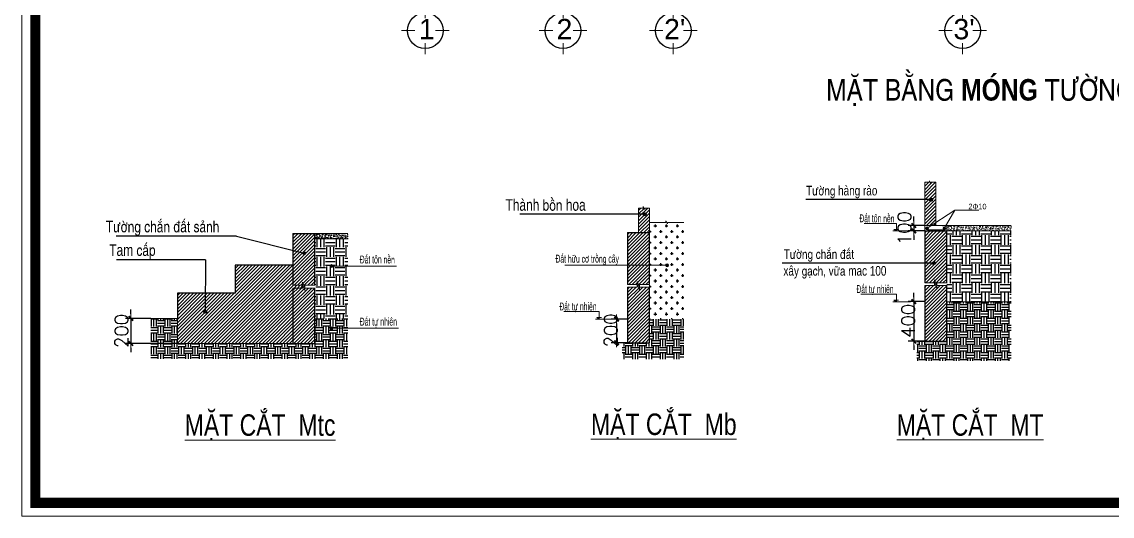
# Model space of a CAD drawing. Header units: millimetres. Extents: x 615730 to 2792744, y 139412 to 597571.
# Drawn here: x 1082627 to 1102411, y 204341 to 213321 of the extents above; entities that cross this region are included whole.
import ezdxf
from ezdxf.enums import TextEntityAlignment as Align

# ---------------------------------------------------------------- set-up
doc = ezdxf.new("R2010")
doc.units = ezdxf.units.MM
doc.header["$MEASUREMENT"] = 0
doc.header["$PDMODE"] = 34
doc.linetypes.add('ACAD_ISO03W100', pattern=[30, 12, -18])
doc.layers.get('0').update_dxf_attribs({"lineweight": 5})
for name, color, linetype, lineweight in [('0.05_Hatch', 36, 'Continuous', 9), ('0.1(9)', 9, 'Continuous', 13), ('DIM', 7, 'Continuous', 50), ('duongkichthuoc', 2, 'Continuous', 13), ('NETMANH', 155, 'Continuous', 13), ('None', 7, 'Continuous', 15), ('thay', 7, 'Continuous', 15), ('thiet bi', 3, 'Continuous', 9), ('TUONG', 6, 'Continuous', 35), ('tuong cat', 7, 'Continuous', 30)]:
    doc.layers.add(name, color=color, linetype=linetype, lineweight=lineweight)
for name, color, linetype in [('GHI CHU', 2, 'Continuous'), ('H', 252, 'Continuous'), ('HACH', 250, 'Continuous'), ('netthay', 3, 'Continuous'), ('TEXT', 2, 'Continuous')]:
    doc.layers.add(name, color=color, linetype=linetype)
doc.styles.add('H280', font='', dxfattribs={"height": 200})
doc.styles.add('KT OZON', font='', dxfattribs={"height": 200})
doc.styles.add('romans', font='romans.shx', dxfattribs={"height": 240})
doc.styles.get("Standard").update_dxf_attribs({"font": ''})
doc.styles.add('STYLE1', font='')
doc.styles.get('H280').set_extended_font_data('VNI-Avo')
doc.styles.get('KT OZON').set_extended_font_data('VNI-Helve')
doc.styles.get('Standard').set_extended_font_data('VNI-Avo')
doc.styles.get('STYLE1').set_extended_font_data('VNI-Helve-Condense')
doc.dimstyles.new('25', dxfattribs={"dimtxt": 160, "dimasz": 80, "dimexe": 100, "dimexo": 0, "dimgap": 50, "dimtad": 1, "dimdec": 0, "dimlfac": 0.25, "dimdsep": 46, "dimtxsty": 'romans', "dimblk": ']', "dimcen": 50, "dimdle": 100, "dimclrd": 148, "dimclre": 148, "dimclrt": 2, "dimadec": 0, "dimazin": 0, "dimtfac": 0.4, "dimtdec": 0, "dimtix": 1, "dimtmove": 2, "dimatfit": 3, "dimldrblk": ']', "dimfxl": 1, "dimtvp": 0.004, "dimtolj": 1, "dimarcsym": 0})

# ---------------------------------------------------------------- blocks, each defined once
blk = doc.blocks.new(']')
for p, q in [((1, 0), (-1, 0)), ((0, 1), (0, -1))]:
    blk.add_line(p, q)
at = {"color": 9, "const_width": 0.4}
blk.add_lwpolyline([(-0.51, -0.51), (0.51, 0.51)], dxfattribs=at)
blk = doc.blocks.new('*D990')
at = {"layer": 'DEFPOINTS', "color": 0, "transparency": 16777216}
for p in [(1098811, 209522), (1099010, 209622), (1099010, 209522)]:
    blk.add_point(p, dxfattribs=at)
at = {"layer": 'duongkichthuoc', "color": 148, "lineweight": -2, "transparency": 16777216}
for p, q in [((1098811, 209702), (1098811, 209782)), ((1099010, 209622), (1098711, 209622)), ((1099010, 209522), (1098711, 209522)), ((1098811, 209622), (1098811, 209522)), ((1098811, 209442), (1098811, 209362))]:
    blk.add_line(p, q, dxfattribs=at)
at = {"layer": 'duongkichthuoc', "color": 148, "lineweight": -2, "transparency": 16777216, "xscale": 80, "yscale": 80, "zscale": 80}
for p, rotation in [((1098811, 209622), 270), ((1098811, 209522), 90)]:
    blk.add_blockref(']', p, dxfattribs=dict(at, rotation=rotation))
at = {"layer": 'duongkichthuoc', "color": 2, "transparency": 16777216, "insert": (1098641, 209572), "char_height": 240, "attachment_point": 5, "rotation": 90, "style": 'romans'}
blk.add_mtext('\\A1;100', dxfattribs=at)
blk = doc.blocks.new('*D991')
at = {"layer": 'DEFPOINTS', "color": 0, "transparency": 16777216}
for p in [(1099010, 208238), (1098811, 207522), (1099010, 207522)]:
    blk.add_point(p, dxfattribs=at)
at = {"layer": 'duongkichthuoc', "color": 148, "lineweight": -2, "transparency": 16777216}
for p, q in [((1098811, 208318), (1098811, 208398)), ((1099010, 208238), (1098711, 208238)), ((1098811, 208238), (1098811, 207522)), ((1099010, 207522), (1098711, 207522)), ((1098811, 207442), (1098811, 207362))]:
    blk.add_line(p, q, dxfattribs=at)
at = {"layer": 'duongkichthuoc', "color": 148, "lineweight": -2, "transparency": 16777216, "xscale": 80, "yscale": 80, "zscale": 80}
for p, rotation in [((1098811, 208238), 270), ((1098811, 207522), 90)]:
    blk.add_blockref(']', p, dxfattribs=dict(at, rotation=rotation))
at = {"layer": 'duongkichthuoc', "color": 2, "transparency": 16777216, "insert": (1098708, 207889), "char_height": 240, "attachment_point": 5, "rotation": 90, "style": 'romans'}
blk.add_mtext('\\A1;400', dxfattribs=at)
blk = doc.blocks.new('sat')
at = {"layer": '0.05_Hatch'}
blk.add_hatch(color=256, dxfattribs=at).paths.add_polyline_path([(-137969, 317542, 1), (-138062, 317542, 1)])
blk.add_circle((-138015, 317542), 46.9, dxfattribs=at)
blk = doc.blocks.new('*D992')
at = {"layer": 'DEFPOINTS', "color": 0, "transparency": 16777216}
for p in [(1093617, 207922), (1093418, 207492), (1093617, 207492)]:
    blk.add_point(p, dxfattribs=at)
at = {"layer": 'duongkichthuoc', "color": 148, "lineweight": -2, "transparency": 16777216}
for p, q in [((1093617, 207922), (1093318, 207922)), ((1093418, 207842), (1093418, 207572)), ((1093617, 207492), (1093318, 207492))]:
    blk.add_line(p, q, dxfattribs=at)
at = {"layer": 'duongkichthuoc', "color": 148, "lineweight": -2, "transparency": 16777216, "xscale": 80, "yscale": 80, "zscale": 80}
for p, rotation in [((1093418, 207922), 90), ((1093418, 207492), 270)]:
    blk.add_blockref(']', p, dxfattribs=dict(at, rotation=rotation))
at = {"layer": 'duongkichthuoc', "color": 2, "transparency": 16777216, "insert": (1093315, 207716), "char_height": 240, "attachment_point": 5, "rotation": 90, "style": 'romans'}
blk.add_mtext('\\A1;200', dxfattribs=at)
blk = doc.blocks.new('*D993')
at = {"layer": 'DEFPOINTS', "color": 0, "transparency": 16777216}
for p in [(1084967, 207935), (1084606, 207478), (1085451, 207478)]:
    blk.add_point(p, dxfattribs=at)
at = {"layer": 'duongkichthuoc', "color": 148, "lineweight": -2, "transparency": 16777216}
for p, q in [((1084967, 207935), (1084506, 207935)), ((1084606, 208015), (1084606, 208095)), ((1084606, 207935), (1084606, 207478)), ((1085451, 207478), (1084506, 207478)), ((1084606, 207398), (1084606, 207318))]:
    blk.add_line(p, q, dxfattribs=at)
at = {"layer": 'duongkichthuoc', "color": 148, "lineweight": -2, "transparency": 16777216, "xscale": 80, "yscale": 80, "zscale": 80}
for p, rotation in [((1084606, 207935), 270), ((1084606, 207478), 90)]:
    blk.add_blockref(']', p, dxfattribs=dict(at, rotation=rotation))
at = {"layer": 'duongkichthuoc', "color": 2, "transparency": 16777216, "insert": (1084436, 207706), "char_height": 240, "attachment_point": 5, "rotation": 90, "style": 'romans'}
blk.add_mtext('\\A1;200', dxfattribs=at)
blk = doc.blocks.new('TRUC 1')
at = {"ltscale": 50}
blk.add_circle((0, -9525), 8572, dxfattribs=at)
at = {"layer": '0.1(9)', "ltscale": 50}
for p, q in [((0, -3572), (0, 1782)), ((-4942, -9525), (-11427, -9525)), ((4942, -9525), (11427, -9525)), ((0, -15478), (0, -20832))]:
    blk.add_line(p, q, dxfattribs=at)
at = {"layer": 'TEXT', "ltscale": 50, "style": 'H280'}
blk.add_attdef('1', text='', height=10478, dxfattribs=at).set_placement((-214, -4892), align=Align.CENTER)

msp = doc.modelspace()

# ---------------------------------------------------------------- hatches: boundary and pattern name
at = {"layer": '0.05_Hatch', "ltscale": 2}
h = msp.add_hatch(dxfattribs=at)
h.set_pattern_fill('ANSI31', color=256, scale=350, style=0)
h.set_pattern_definition([(45, (997397.27, 182216.57), (-30.935922, 30.935922), [])])
h.paths.add_polyline_path([(1094016.9, 209545), (1093940.3, 209494.8), (1094016.9, 209494.8)], flags=17)
at = {"layer": '0.05_Hatch'}
for points in [[(1094361.4, 208897.8, 1), (1094308.5, 208897.8, 1)], [(1088272.8, 208883.5, 1), (1088219.9, 208883.5, 1)], [(1088272.8, 207753.7, 1), (1088219.9, 207753.7, 1)]]:
    msp.add_hatch(color=256, dxfattribs=at).paths.add_polyline_path(points)
at = {"layer": 'GHI CHU'}
for points in [[(1099149.6, 210090.7, 1), (1099096.7, 210090.7, 1)], [(1093956.7, 209825.2, 1), (1093903.8, 209825.2, 1)], [(1087776.3, 209117.4, 1), (1087723.4, 209117.4, 1)], [(1099203.7, 208938, 1), (1099150.8, 208938, 1)], [(1085982.2, 208053.2, 1), (1085929.3, 208053.2, 1)]]:
    msp.add_hatch(color=256, dxfattribs=at).paths.add_polyline_path(points)
at = {"layer": 'HACH', "ltscale": 2}
h = msp.add_hatch(dxfattribs=at)
h.set_pattern_fill('ANSI31', color=256, scale=350, style=0)
h.set_pattern_definition([(45, (1015150.567, 182343.635), (-30.935922, 30.935922), [])])
h.paths.add_polyline_path([(1099209.8, 210405.6), (1099122.9, 210405.6), (1099122.9, 210379.8), (1099093.6, 210433.6), (1099093.6, 210405.6), (1099009.8, 210405.6), (1099009.8, 209621.8), (1099133.3, 209621.8), (1099209.8, 209672)])
h = msp.add_hatch(dxfattribs=at)
h.set_pattern_fill('ANSI31', color=256, scale=350, style=0)
h.set_pattern_definition([(45, (1009957.604, 182213.63), (-30.935922, 30.935922), [])])
h.paths.add_polyline_path([(1093900.6, 209935.3), (1093816.9, 209935.3), (1093816.9, 209491.8), (1093940.3, 209491.8), (1094016.9, 209542), (1094016.9, 209935.3), (1093929.9, 209935.3), (1093929.9, 209909.5), (1093900.6, 209963.3)])
h = msp.add_hatch(dxfattribs=at)
h.set_pattern_fill('CROSS', color=256, scale=400, style=0)
h.set_pattern_definition([(0, (997197.27, 182313.63), (100, 100), [50, -150]), (90, (997222.27, 182288.63), (-100, 100), [50, -150])])
h.paths.add_polyline_path([(1094312.3, 209678.4), (1094016.9, 209678.4), (1094016.9, 207921.9), (1094637.1, 207921.9), (1094637.1, 209678.4), (1094341.6, 209678.4), (1094341.6, 209652.5), (1094312.3, 209706.3)])
h = msp.add_hatch(dxfattribs=at)
h.set_pattern_fill('ANSI31', color=256, scale=350, style=0)
h.set_pattern_definition([(45, (1016246.12, 174611.088), (-30.935922, 30.935922), [])])
h.paths.add_polyline_path([(1099186, 208529.4), (1099009.8, 208529.4), (1099009.8, 207521.8), (1099409.8, 207521.8), (1099409.8, 208529.4), (1099226.4, 208529.4), (1099226.4, 208483.5), (1099186, 208586.6), (1099186, 208636.6), (1099226.4, 208533.4), (1099226.4, 208579.4), (1099409.8, 208579.4), (1099409.8, 209521.8), (1099009.8, 209521.8), (1099009.8, 208579.4), (1099186, 208579.4)])
h = msp.add_hatch(dxfattribs=at)
h.set_pattern_fill('EARTH', color=256, scale=700, style=0)
h.set_pattern_definition([(0, (1015150.57, 182343.64), (175, 175), [175, -175]), (0, (1015150.57, 182409.26), (175, 175), [175, -175]), (0, (1015150.57, 182474.89), (175, 175), [175, -175]), (90, (1015172.44, 182496.76), (-175, 175), [175, -175]), (90, (1015238.07, 182496.76), (-175, 175), [175, -175]), (90, (1015303.7, 182496.76), (-175, 175), [175, -175])])
h.paths.add_polyline_path([(1100580.4, 209521.8), (1099409.8, 209521.8), (1099409.8, 208237.7), (1100580.4, 208237.7)])
h = msp.add_hatch(dxfattribs=at)
h.set_pattern_fill('ANSI31', color=256, scale=350, style=0)
h.set_pattern_definition([(45, (1004782.52, 174566.816), (-30.935922, 30.935922), [])])
h.paths.add_polyline_path([(1087722.4, 208485.1), (1087546.2, 208485.1), (1087546.2, 207477.6), (1087946.2, 207477.6), (1087946.2, 208485.1), (1087762.8, 208485.1), (1087762.8, 208439.2), (1087722.4, 208542.4), (1087722.4, 208592.4), (1087762.8, 208489.2), (1087762.8, 208535.1), (1087946.2, 208535.1), (1087946.2, 209477.6), (1087546.2, 209477.6), (1087546.2, 208535.1), (1087722.4, 208535.1)])
h = msp.add_hatch(dxfattribs=at)
h.set_pattern_fill('EARTH', color=256, scale=700, style=0)
h.set_pattern_definition([(0, (985587.47, 182299.36), (175, 175), [175, -175]), (0, (985587.47, 182364.99), (175, 175), [175, -175]), (0, (985587.47, 182430.61), (175, 175), [175, -175]), (90, (985609.35, 182452.49), (-175, 175), [175, -175]), (90, (985674.97, 182452.49), (-175, 175), [175, -175]), (90, (985740.6, 182452.49), (-175, 175), [175, -175])])
h.paths.add_polyline_path([(1087946.2, 207934.6), (1088544.9, 207934.6), (1088544.9, 209377.6), (1087946.2, 209377.6)])
h = msp.add_hatch(dxfattribs=at)
h.set_pattern_fill('ANSI31', color=256, scale=350, style=0)
h.set_pattern_definition([(45, (1010853.157, 174581.083), (-30.935922, 30.935922), [])])
h.paths.add_polyline_path([(1093793.1, 208499.4), (1093616.9, 208499.4), (1093616.9, 207491.8), (1094016.9, 207491.8), (1094016.9, 208499.4), (1093833.4, 208499.4), (1093833.4, 208453.5), (1093793.1, 208556.6), (1093793.1, 208606.6), (1093833.4, 208503.4), (1093833.4, 208549.4), (1094016.9, 208549.4), (1094016.9, 209491.8), (1093616.9, 209491.8), (1093616.9, 208549.4), (1093793.1, 208549.4)])
h = msp.add_hatch(dxfattribs=at)
h.set_pattern_fill('ANSI31', color=256, scale=350, style=0)
h.set_pattern_definition([(45, (985587.47, 182299.364), (-30.935922, 30.935922), [])])
h.paths.add_polyline_path([(1087546.2, 207477.6), (1087546.2, 208485.1), (1087722.4, 208485.1), (1087722.4, 208535.1), (1087546.2, 208535.1), (1087546.2, 208901.4), (1086498.5, 208901.4), (1086498.5, 208391.7), (1085450.8, 208391.7), (1085450.8, 207477.6)])
h = msp.add_hatch(dxfattribs=at)
h.set_pattern_fill('EARTH', color=256, scale=500, style=0)
h.set_pattern_definition([(0, (1015150.57, 182343.64), (125, 125), [125, -125]), (0, (1015150.57, 182390.51), (125, 125), [125, -125]), (0, (1015150.57, 182437.39), (125, 125), [125, -125]), (90, (1015166.19, 182453.01), (-125, 125), [125, -125]), (90, (1015213.07, 182453.01), (-125, 125), [125, -125]), (90, (1015259.94, 182453.01), (-125, 125), [125, -125])])
h.paths.add_polyline_path([(1100580.4, 207166.2), (1100580.4, 208237.7), (1099409.8, 208237.7), (1099409.8, 207521.8), (1098864.3, 207521.8), (1098864.3, 207166.2)])
h = msp.add_hatch(dxfattribs=at)
h.set_pattern_fill('EARTH', color=256, scale=500, style=0)
h.set_pattern_definition([(0, (985587.47, 182299.36), (125, 125), [125, -125]), (0, (985587.47, 182346.24), (125, 125), [125, -125]), (0, (985587.47, 182393.11), (125, 125), [125, -125]), (90, (985603.1, 182408.74), (-125, 125), [125, -125]), (90, (985649.97, 182408.74), (-125, 125), [125, -125]), (90, (985696.85, 182408.74), (-125, 125), [125, -125])])
h.paths.add_polyline_path([(1087546.2, 207477.6), (1085450.8, 207477.6), (1085450.8, 207934.6), (1084967.3, 207934.6), (1084967.3, 207198.3), (1088544.9, 207198.3), (1088544.9, 207934.6), (1087946.2, 207934.6), (1087946.2, 207477.6)])
h = msp.add_hatch(dxfattribs=at)
h.set_pattern_fill('EARTH', color=256, scale=500, style=0)
h.set_pattern_definition([(0, (997197.27, 182313.63), (125, 125), [125, -125]), (0, (997197.27, 182360.5), (125, 125), [125, -125]), (0, (997197.27, 182407.38), (125, 125), [125, -125]), (90, (997212.9, 182423), (-125, 125), [125, -125]), (90, (997259.77, 182423), (-125, 125), [125, -125]), (90, (997306.65, 182423), (-125, 125), [125, -125])])
h.paths.add_polyline_path([(1094016.9, 207491.8), (1093616.9, 207491.8), (1093516.9, 207491.8), (1093516.9, 207195.4), (1094637.1, 207195.4), (1094637.1, 207921.9), (1094016.9, 207921.9)])
at = {"layer": 'NETMANH', "ltscale": 2}
h = msp.add_hatch(dxfattribs=at)
h.set_pattern_fill('ANSI31', color=256, scale=250, style=0)
h.set_pattern_definition([(45, (1015150.567, 182343.635), (-22.097087, 22.097087), [])])
h.paths.add_polyline_path([(1099209.8, 209672), (1099133.3, 209621.8), (1099209.8, 209621.8)], flags=17)
at = {"layer": 'thiet bi', "linetype": 'Continuous', "ltscale": 300}
h = msp.add_hatch(dxfattribs=at)
h.set_pattern_fill('AR-CONC', color=158, scale=10, style=0)
h.set_pattern_definition([(50, (1015150.57, 182343.635), (71.72602, -6.275213), [7.5, -82.5]), (355, (1015150.57, 182343.635), (-13.875133, 75.219213), [6, -66]), (100.4514, (1015156.544, 182343.11), (57.85094, 68.943954), [6.37402, -70.11421]), (46.1842, (1015150.57, 182363.635), (106.724105, -16.5519), [11.25, -123.75]), (96.6356, (1015159.46, 182362.26), (93.46627, 97.41179), [9.56103, -105.1713]), (351.1842, (1015150.57, 182363.64), (93.4662, 97.41186), [9, -99]), (21, (1015160.57, 182358.635), (59.690705, -40.26189), [7.5, -82.5]), (326, (1015160.57, 182358.635), (24.331533, 72.515005), [6, -66]), (71.4514, (1015165.54, 182355.28), (84.022263, 32.25305), [6.37402, -70.11421]), (37.5, (1015150.567, 182343.635), (1.2159855, 33.2893854), [0, -65.2, 0, -67, 0, -66.25]), (7.5, (1015150.567, 182343.635), (26.306954, 39.441171), [0, -38.2, 0, -63.7, 0, -25.25]), (327.5, (1015128.267, 182343.635), (53.382244, -2.255487), [0, -25, 0, -78, 0, -103.5]), (317.5, (1015118.267, 182343.635), (58.318617, 10.010498), [0, -32.5, 0, -51.8, 0, -73.5])])
h.paths.add_polyline_path([(1099409.8, 209621.8), (1099409.8, 209521.8), (1100580.4, 209521.8), (1100580.4, 209621.8)])
h = msp.add_hatch(dxfattribs=at)
h.set_pattern_fill('AR-CONC', color=158, scale=10, style=0)
h.set_pattern_definition([(50, (1003686.97, 182199.364), (71.72602, -6.275213), [7.5, -82.5]), (355, (1003686.97, 182199.36), (-13.875133, 75.219213), [6, -66]), (100.4514, (1003692.946, 182198.84), (57.85094, 68.943954), [6.37402, -70.11421]), (46.1842, (1003686.97, 182219.36), (106.724105, -16.5519), [11.25, -123.75]), (96.6356, (1003695.86, 182217.98), (93.46627, 97.41179), [9.56103, -105.1713]), (351.1842, (1003686.97, 182219.36), (93.4662, 97.41186), [9, -99]), (21, (1003696.97, 182214.364), (59.690705, -40.26189), [7.5, -82.5]), (326, (1003696.97, 182214.36), (24.331533, 72.515005), [6, -66]), (71.4514, (1003701.94, 182211.01), (84.022263, 32.25305), [6.37402, -70.11421]), (37.5, (1003686.969, 182199.364), (1.2159855, 33.2893854), [0, -65.2, 0, -67, 0, -66.25]), (7.5, (1003686.97, 182199.364), (26.306954, 39.441171), [0, -38.2, 0, -63.7, 0, -25.25]), (327.5, (1003664.669, 182199.364), (53.382244, -2.255487), [0, -25, 0, -78, 0, -103.5]), (317.5, (1003654.67, 182199.364), (58.318617, 10.010498), [0, -32.5, 0, -51.8, 0, -73.5])])
h.paths.add_polyline_path([(1088544.9, 209377.6), (1088544.9, 209477.6), (1087946.2, 209477.6), (1087946.2, 209377.6)])

# ---------------------------------------------------------------- linework, layer by layer
at = {"layer": '0.05_Hatch', "ltscale": 2}
for p, q in [((1099009.8, 209621.8), (1099009.8, 210405.6)), ((1099209.8, 209621.8), (1099209.8, 210405.6)), ((1093816.9, 209491.8), (1093816.9, 209935.3)), ((1094016.9, 209491.8), (1094016.9, 209935.3)), ((1099409.8, 209621.8), (1100580.4, 209621.8)), ((1099409.8, 209521.8), (1100580.4, 209521.8)), ((1087946.2, 209477.6), (1088544.9, 209477.6)), ((1087946.2, 209377.6), (1088544.9, 209377.6)), ((1099409.8, 208237.7), (1100580.4, 208237.7)), ((1087400.7, 207477.6), (1087946.2, 207477.6)), ((1093471.3, 207491.8), (1094016.9, 207491.8))]:
    msp.add_line(p, q, dxfattribs=at)
at = {"layer": '0.05_Hatch'}
for p, q in [((1099054.9, 209570.4), (1099555.2, 209898.4)), ((1099555.2, 209898.4), (1099364.2, 209569.7)), ((1099555.2, 209898.4), (1099993.9, 209898.4)), ((1098751.2, 209521.8), (1098429.1, 209521.8)), ((1098450.3, 209547.7), (1098536.1, 209547.7)), ((1088246.4, 208883.5), (1089422.6, 208883.5)), ((1092482.6, 208897.8), (1094334.9, 208897.8)), ((1098751.2, 208237.7), (1098429.1, 208237.7)), ((1098450.3, 208263.5), (1098536.1, 208263.5)), ((1093057.3, 207947.7), (1093143.2, 207947.7)), ((1088246.4, 207753.7), (1089463.2, 207753.7)), ((1093358.3, 207921.9), (1093036.1, 207921.9))]:
    msp.add_line(p, q, dxfattribs=at)
for points in [[(1097912.3, 209656.5), (1098498.4, 209656.8), (1098498.4, 209521.8), (1098498.4, 209521.8), (1098498.4, 209521.8), (1098450.3, 209547.7)], [(1097852, 208372.3), (1098498.4, 208372.6), (1098498.4, 208237.7), (1098498.4, 208237.7), (1098498.4, 208237.7), (1098450.3, 208263.5)], [(1092459, 208056.6), (1093105.5, 208056.9), (1093105.5, 207921.9), (1093105.5, 207921.9), (1093105.5, 207921.9), (1093057.3, 207947.7)]]:
    msp.add_lwpolyline(points, dxfattribs=at)
msp.add_lwpolyline([(1099009.8, 209521.8), (1099409.8, 209521.8), (1099409.8, 209621.8), (1099009.8, 209621.8)], close=True, dxfattribs=at)
for centre in [(1094334.9, 208897.8), (1088246.4, 208883.5), (1088246.4, 207753.7)]:
    msp.add_circle(centre, 26.4, dxfattribs=at)
at = {"layer": 'GHI CHU'}
for p, q in [((1099123.2, 210090.7), (1096855, 210090.7)), ((1093930.2, 209825.2), (1091662, 209825.2)), ((1086524.4, 209426.5), (1084339.1, 209426.5)), ((1086524.4, 209426.5), (1087749.9, 209117.4)), ((1085957.2, 208998.3), (1084345.1, 208998.3)), ((1085957.2, 208998.3), (1085956.5, 208052.3)), ((1099177.2, 208938), (1096425.3, 208938))]:
    msp.add_line(p, q, dxfattribs=at)
for centre in [(1099123.2, 210090.7), (1093930.2, 209825.2), (1087749.9, 209117.4), (1099177.2, 208938), (1085955.8, 208053.2)]:
    msp.add_circle(centre, 26.4, dxfattribs=at)
at = {"layer": 'H', "const_width": 182.5, "elevation": -15.9}
msp.add_lwpolyline([(1082870.7, 204584.3), (1118514.5, 204584.3), (1118514.5, 229644.5), (1082870.7, 229644.5)], close=True, dxfattribs=at)
at = {"layer": 'NETMANH', "ltscale": 2}
for p, q in [((1099009.8, 210405.6), (1099093.6, 210405.6)), ((1099093.6, 210405.6), (1099093.6, 210433.6)), ((1099093.6, 210433.6), (1099122.9, 210379.8)), ((1099122.9, 210379.8), (1099122.9, 210405.6)), ((1099122.9, 210405.6), (1099209.8, 210405.6)), ((1093816.9, 209935.3), (1093900.6, 209935.3)), ((1093900.6, 209935.3), (1093900.6, 209963.3)), ((1093900.6, 209963.3), (1093929.9, 209909.5)), ((1093929.9, 209909.5), (1093929.9, 209935.3)), ((1093929.9, 209935.3), (1094016.9, 209935.3)), ((1094312.3, 209678.4), (1094312.3, 209706.3)), ((1094312.3, 209706.3), (1094341.6, 209652.5)), ((1094016.9, 209678.4), (1094312.3, 209678.4)), ((1094341.6, 209652.5), (1094341.6, 209678.4)), ((1094341.6, 209678.4), (1094637.1, 209678.4)), ((1084967.3, 207934.6), (1085450.8, 207934.6)), ((1085450.8, 207477.6), (1087546.2, 207477.6))]:
    msp.add_line(p, q, dxfattribs=at)
for points in [[(1087546.2, 208901.4), (1086498.5, 208901.4), (1086498.5, 208391.7)], [(1087546.2, 208535.1), (1087722.4, 208535.1), (1087722.4, 208592.4), (1087762.8, 208489.2), (1087762.8, 208535.1), (1087946.2, 208535.1)], [(1087546.2, 208485.1), (1087722.4, 208485.1), (1087722.4, 208542.4), (1087762.8, 208439.2), (1087762.8, 208485.1), (1087946.2, 208485.1)], [(1087546.2, 208485.1), (1087722.4, 208485.1), (1087722.4, 208542.4), (1087762.8, 208439.2), (1087762.8, 208485.1), (1087946.2, 208485.1)], [(1093616.9, 208549.4), (1093793.1, 208549.4), (1093793.1, 208606.6), (1093833.4, 208503.4), (1093833.4, 208549.4), (1094016.9, 208549.4)], [(1093616.9, 208499.4), (1093793.1, 208499.4), (1093793.1, 208556.6), (1093833.4, 208453.5), (1093833.4, 208499.4), (1094016.9, 208499.4)], [(1093616.9, 208499.4), (1093793.1, 208499.4), (1093793.1, 208556.6), (1093833.4, 208453.5), (1093833.4, 208499.4), (1094016.9, 208499.4)], [(1099009.8, 208579.4), (1099186, 208579.4), (1099186, 208636.6), (1099226.4, 208533.4), (1099226.4, 208579.4), (1099409.8, 208579.4)], [(1099009.8, 208529.4), (1099186, 208529.4), (1099186, 208586.6), (1099226.4, 208483.5), (1099226.4, 208529.4), (1099409.8, 208529.4)], [(1099009.8, 208529.4), (1099186, 208529.4), (1099186, 208586.6), (1099226.4, 208483.5), (1099226.4, 208529.4), (1099409.8, 208529.4)], [(1086498.5, 208391.7), (1085450.8, 208391.7), (1085450.8, 207477.6)]]:
    msp.add_lwpolyline(points, dxfattribs=at)
at = {"layer": 'thay', "linetype": 'Continuous', "elevation": -15.9}
msp.add_lwpolyline([(1082627.4, 204341), (1118757.8, 204341), (1118757.8, 229887.8), (1082627.4, 229887.8)], close=True, dxfattribs=at)
at = {"layer": 'TUONG', "lineweight": 25, "ltscale": 2}
for p, q in [((1099009.8, 209521.8), (1099009.8, 208579.4)), ((1099009.8, 209521.8), (1099409.8, 209521.8)), ((1099409.8, 208579.4), (1099409.8, 209521.8)), ((1087546.2, 209477.6), (1087546.2, 208535.1)), ((1087546.2, 209477.6), (1087946.2, 209477.6)), ((1087946.2, 208535.1), (1087946.2, 209477.6)), ((1093616.9, 209491.8), (1093616.9, 208549.4)), ((1093616.9, 209491.8), (1094016.9, 209491.8)), ((1094016.9, 208549.4), (1094016.9, 209491.8)), ((1087546.2, 208901.4), (1086498.5, 208901.4)), ((1086498.5, 208901.4), (1086498.5, 208391.7)), ((1099009.8, 208529.4), (1099009.8, 207521.8)), ((1099409.8, 207521.8), (1099409.8, 208529.4)), ((1086498.5, 208391.7), (1085450.8, 208391.7)), ((1085450.8, 208391.7), (1085450.8, 207934.6)), ((1087546.2, 208485.1), (1087546.2, 207477.6)), ((1087946.2, 207477.6), (1087946.2, 208485.1)), ((1093616.9, 208499.4), (1093616.9, 207491.8)), ((1094016.9, 207491.8), (1094016.9, 208499.4)), ((1087546.2, 207477.6), (1087946.2, 207477.6)), ((1093616.9, 207491.8), (1094016.9, 207491.8)), ((1098864.3, 207521.8), (1099409.8, 207521.8))]:
    msp.add_line(p, q, dxfattribs=at)
at = {"layer": 'tuong cat', "ltscale": 2}
for p, q in [((1087546.2, 207477.6), (1087946.2, 207477.6)), ((1093616.9, 207491.8), (1094016.9, 207491.8)), ((1099009.8, 207521.8), (1099409.8, 207521.8))]:
    msp.add_line(p, q, dxfattribs=at)
at = {"layer": 'tuong cat', "lineweight": 20, "ltscale": 2}
for points in [[(1099065.2, 209598.5), (1099037.5, 209588.5), (1099029.5, 209570.7), (1099036.2, 209550.4), (1099056.9, 209543.4), (1099375.4, 209543.4)], [(1099375.4, 209543.4), (1099391.4, 209564.6), (1099379.5, 209590.1), (1099338.2, 209595.8)]]:
    msp.add_lwpolyline(points, dxfattribs=at)

# ---------------------------------------------------------------- block references
at = {"layer": '0.05_Hatch', "xscale": -0.5, "yscale": 0.5, "zscale": 0.5, "rotation": 180}
for p in [(1168062.6, 368340.2), (1168371.9, 368338.9)]:
    msp.add_blockref('sat', p, dxfattribs=at)
at = {"layer": 'netthay', "lineweight": -2, "ltscale": 10}
ref = msp.add_blockref('TRUC 1', (1089947.1, 212800.2, -26.3), dxfattribs=dict(at, xscale=0.03778148023411632, yscale=0.03778148023411632, zscale=0.03778148023411632, rotation=180))
ref.add_attrib('1', '1', dxfattribs={"layer": 'TEXT', "color": 3, "ltscale": 50, "height": 370.2, "style": 'KT OZON'}).set_placement((1089973.8, 213003.2, -26.3), align=Align.CENTER)
ref = msp.add_blockref('TRUC 1', (1092446.6, 212800.2, -26.3), dxfattribs=dict(at, xscale=0.03778148023411632, yscale=0.03778148023411632, zscale=0.03778148023411632, rotation=180))
ref.add_attrib('1', '2', dxfattribs={"layer": 'TEXT', "color": 3, "ltscale": 50, "height": 370.2, "style": 'KT OZON'}).set_placement((1092473.3, 213003.2, -26.3), align=Align.CENTER)
ref = msp.add_blockref('TRUC 1', (1094446.6, 212800.2, -26.3), dxfattribs=dict(at, xscale=0.03778148023411632, yscale=0.03778148023411632, zscale=0.03778148023411632, rotation=180))
ref.add_attrib('1', "2'", dxfattribs={"layer": 'TEXT', "color": 3, "ltscale": 50, "height": 370.15, "style": 'KT OZON'}).set_placement((1094473.3, 213003.2, -26.3), align=Align.CENTER)
ref = msp.add_blockref('TRUC 1', (1099696.6, 212800.2, -26.3), dxfattribs=dict(at, xscale=0.03778148023411632, yscale=0.03778148023411632, zscale=0.03778148023411632, rotation=180))
ref.add_attrib('1', "3'", dxfattribs={"layer": 'TEXT', "color": 3, "ltscale": 50, "height": 370.15, "style": 'KT OZON'}).set_placement((1099723.3, 213003.2, -26.3), align=Align.CENTER)

# ---------------------------------------------------------------- texts
at = {"width": 0.8}
for s, p in [('%%UMAËT CAÉT  Mtc', (1085583, 205801.5)), ('%%UMAËT CAÉT  Mb', (1092953.8, 205816.2, -15.9)), ('%%UMAËT CAÉT  MT', (1098501.4, 205803.7))]:
    msp.add_text(s, height=390, dxfattribs=at).set_placement(p)
at = {"insert": (1097220.3, 211792.6), "char_height": 390, "width": 26392.6, "attachment_point": 7}
msp.add_mtext('{\\fVNI-Helve-Condense|b1|i0|c0|p2;MAËT BAÈNG MOÙNG TÖÔØNG TL1/100}', dxfattribs=at)
at = {"layer": '0.05_Hatch', "insert": (1099765.6, 210015.7), "char_height": 100, "width": 3391.08, "attachment_point": 1, "style": 'STYLE1'}
msp.add_mtext(' 2{\\fSymbol|b0|i0|c2|p18;F10}', dxfattribs=at)
at = {"layer": 'DIM', "linetype": 'ACAD_ISO03W100', "lineweight": 25, "attachment_point": 1, "style": 'STYLE1'}
for s, insert, char_height, width in [('{\\W0.9;Töôøng haøng raøo}', (1096856.4, 210342.8), 175, 4437.799), ('{\\W0.9;Thaønh boàn hoa}', (1091403.1, 210099.1), 210, 5325.359), ('{\\W0.9;Töôøng chaén ñaát saûnh}', (1084151.1, 209707.7), 210, 5325.359), ('{\\W0.9;Tam caáp}', (1084214.4, 209279.5), 210, 5325.359), ('{\\W0.9;Töôøng chaén ñaát}', (1096450.9, 209190.1), 175, 4437.799), ('{\\W0.9;xaây gaïch, vöõa mac 100}', (1096445.9, 208885.8), 175, 4437.799)]:
    msp.add_mtext(s, dxfattribs=dict(at, insert=insert, char_height=char_height, width=width))
at = {"layer": 'None', "style": 'STYLE1', "width": 0.6}
for s, p in [('Ñaát toân neàn', (1097823.2, 209678.4)), ('Ñaát höõu cô troàng caây', (1092309.3, 208946.1)), ('Ñaát toân neàn', (1088758.4, 208931.8)), ('Ñaát töï nhieân', (1097768.9, 208394.2)), ('Ñaát töï nhieân', (1092379.6, 208078.5)), ('Ñaát töï nhieân', (1088758.4, 207802))]:
    msp.add_text(s, height=144, dxfattribs=at).set_placement(p)

# ---------------------------------------------------------------- dimensions: what is measured, and where the dimension line sits
at = {"layer": 'duongkichthuoc'}
for base, p1, p2, text, picture, middle in [((1098811.2, 209521.8), (1099009.8, 209621.8), (1099009.8, 209521.8), '100', '*D990', (1098641.2, 209571.8)), ((1084606.3, 207477.6), (1084967.3, 207934.6), (1085450.8, 207477.6), '200', '*D993', (1084436.3, 207706.1))]:
    dim = msp.add_linear_dim(base=base, p1=p1, p2=p2, angle=90, text=text, dimstyle='25', dxfattribs=at)
    dim.commit()
    dim.dimension.update_dxf_attribs({"geometry": picture, "text_midpoint": middle})
for base, p1, p2, text, picture, middle in [((1098811.2, 207521.8), (1099009.8, 208237.7), (1099009.8, 207521.8), '400', '*D991', (1098708.1, 207888.9)), ((1093418.3, 207491.8), (1093616.9, 207921.9), (1093616.9, 207491.8), '200', '*D992', (1093315.2, 207715.7))]:
    dim = msp.add_linear_dim(base=base, p1=p1, p2=p2, angle=90, text=text, dimstyle='25', dxfattribs=at)
    dim.commit()
    dim.dimension.update_dxf_attribs({"geometry": picture, "text_midpoint": middle, "dimtype": 160})

doc.saveas('drawing.dxf')
